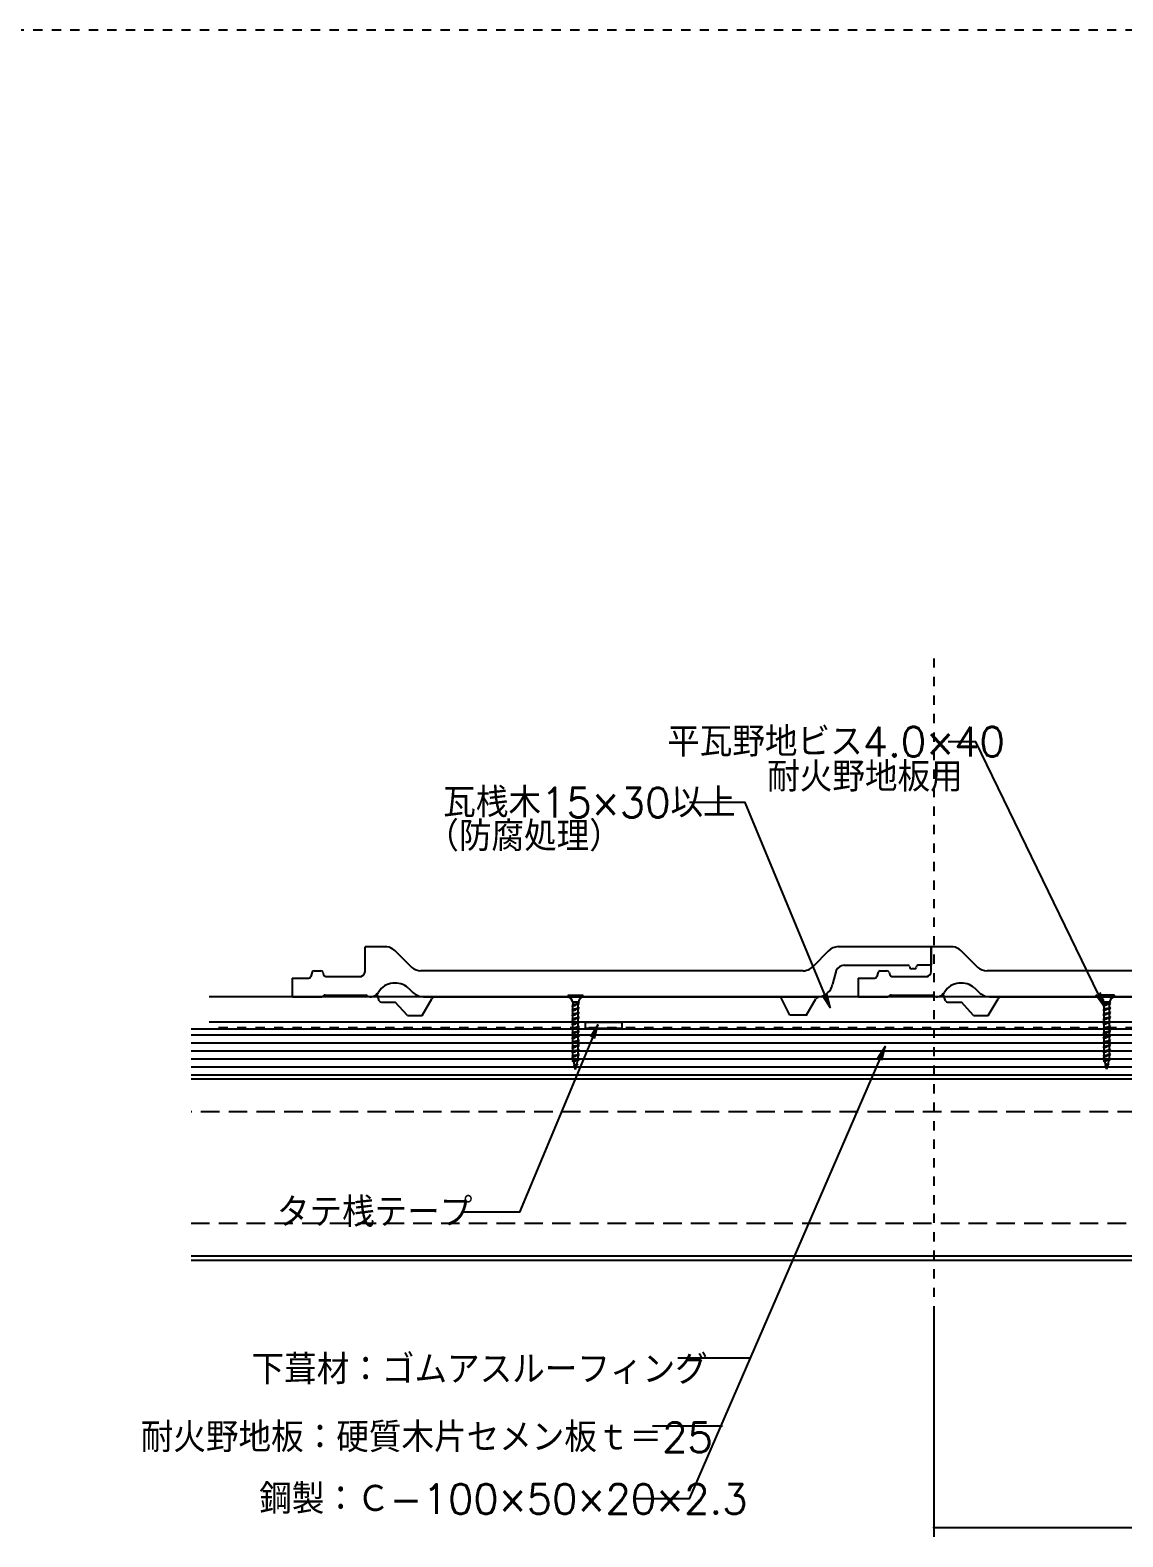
# Model space of a CAD drawing. Extents: x -1727 to 4652, y -2317 to 2357.
# Drawn here: x 3049 to 3639, y 1286 to 2100 of the extents above; entities that cross this region are included whole.
import ezdxf

# ---------------------------------------------------------------- set-up
doc = ezdxf.new("R2010")
doc.units = 0
doc.header["$LTSCALE"] = 5
doc.linetypes.add('DASHED2', pattern=[3, 2, -1])
doc.linetypes.add('DOT', pattern=[2, 1, -1])
for name, color, linetype in [('0-1', 7, 'CONTINUOUS'), ('0-2', 7, 'CONTINUOUS'), ('0-3', 7, 'CONTINUOUS'), ('0-4', 7, 'CONTINUOUS'), ('0-A', 7, 'CONTINUOUS'), ('0-F', 7, 'CONTINUOUS')]:
    doc.layers.add(name, color=color, linetype=linetype)
doc.styles.get("Standard").update_dxf_attribs({"font": 'txt.shx', "bigfont": 'extfont.shx'})

msp = doc.modelspace()

# ---------------------------------------------------------------- linework, layer by layer
at = {"layer": '0-1', "color": 3, "linetype": 'CONTINUOUS'}
for p, q in [((3145.7113, 1577.8227), (3943.4941, 1577.8227)), ((3145.7113, 1564.1539), (3943.4941, 1564.1539))]:
    msp.add_line(p, q, dxfattribs=at)
at = {"layer": '0-1', "color": 4, "linetype": 'CONTINUOUS'}
for p, q in [((3339.4912, 1578.3976), (3339.4911, 1577.6941)), ((3339.4911, 1577.6941), (3347.8326, 1577.6936)), ((3347.8327, 1578.3971), (3339.4912, 1578.3976)), ((3345.697, 1571.6472), (3341.6769, 1570.3912)), ((3345.6971, 1574.1597), (3341.6771, 1572.9037)), ((3342.2216, 1572.5892), (3341.6771, 1572.9037)), ((3342.1442, 1574.7257), (3342.1441, 1573.2697)), ((3345.1793, 1574.7255), (3342.1442, 1574.7257)), ((3342.2215, 1570.7968), (3342.2216, 1572.5892)), ((3345.1524, 1571.9616), (3345.1525, 1573.6895)), ((3345.1524, 1571.9616), (3345.697, 1571.6472)), ((3345.1526, 1574.4741), (3345.6971, 1574.1597)), ((3345.1793, 1574.7255), (3345.1792, 1574.4587)), ((3347.8326, 1577.6936), (3347.8327, 1578.3971)), ((3626.4339, 1578.5116), (3626.4339, 1577.8081)), ((3634.7754, 1578.5111), (3626.4339, 1578.5116)), ((3626.4339, 1577.8081), (3634.7754, 1577.8076)), ((3632.6397, 1571.7612), (3628.6197, 1570.5051)), ((3632.6399, 1574.2737), (3628.6198, 1573.0176)), ((3629.1644, 1572.7032), (3628.6198, 1573.0176)), ((3629.0869, 1574.8397), (3629.0868, 1573.3836)), ((3632.122, 1574.8395), (3629.0869, 1574.8397)), ((3629.1643, 1570.9107), (3629.1644, 1572.7032)), ((3632.095, 1569.5631), (3632.0951, 1571.2909)), ((3632.0952, 1572.0756), (3632.0953, 1573.8034)), ((3632.0952, 1572.0756), (3632.6397, 1571.7612)), ((3632.0953, 1574.5881), (3632.6399, 1574.2737)), ((3632.122, 1574.8395), (3632.122, 1574.5727)), ((3634.7754, 1577.8076), (3634.7754, 1578.5111)), ((3345.6966, 1564.1097), (3341.6765, 1562.8537)), ((3345.6967, 1566.6222), (3341.6767, 1565.3662)), ((3342.2212, 1565.0517), (3341.6767, 1565.3662)), ((3345.6969, 1569.1347), (3341.6768, 1567.8787)), ((3342.2214, 1567.5642), (3341.6768, 1567.8787)), ((3342.2215, 1570.0767), (3341.6769, 1570.3912)), ((3342.2211, 1563.2593), (3342.2212, 1565.0517)), ((3342.2213, 1565.7718), (3342.2214, 1567.5642)), ((3342.2214, 1568.2843), (3342.2215, 1570.0767)), ((3345.1519, 1561.9116), (3345.152, 1563.6395)), ((3345.152, 1564.4241), (3345.1521, 1566.152)), ((3345.152, 1564.4241), (3345.6966, 1564.1097)), ((3345.1521, 1566.9366), (3345.1522, 1568.6645)), ((3345.1521, 1566.9366), (3345.6967, 1566.6222)), ((3345.1523, 1569.4491), (3345.1524, 1571.177)), ((3345.1523, 1569.4491), (3345.6969, 1569.1347)), ((3632.6393, 1564.2237), (3628.6193, 1562.9676)), ((3632.6395, 1566.7362), (3628.6194, 1565.4801)), ((3629.164, 1565.1657), (3628.6194, 1565.4801)), ((3632.6396, 1569.2487), (3628.6195, 1567.9926)), ((3629.1641, 1567.6782), (3628.6195, 1567.9926)), ((3629.1642, 1570.1907), (3628.6197, 1570.5051)), ((3629.1639, 1563.3732), (3629.164, 1565.1657)), ((3629.164, 1565.8857), (3629.1641, 1567.6782)), ((3629.1641, 1568.3982), (3629.1642, 1570.1907)), ((3632.0946, 1562.0256), (3632.0947, 1563.7534)), ((3632.0947, 1564.5381), (3632.0948, 1566.2659)), ((3632.0947, 1564.5381), (3632.6393, 1564.2237)), ((3632.0949, 1567.0506), (3632.095, 1568.7784)), ((3632.0949, 1567.0506), (3632.6395, 1566.7362)), ((3632.095, 1569.5631), (3632.6396, 1569.2487)), ((3345.6962, 1556.5722), (3341.6761, 1555.3162)), ((3342.2207, 1555.0017), (3341.6761, 1555.3162)), ((3345.6963, 1559.0847), (3341.6762, 1557.8287)), ((3342.2208, 1557.5142), (3341.6762, 1557.8287)), ((3345.6964, 1561.5972), (3341.6764, 1560.3412)), ((3342.221, 1560.0267), (3341.6764, 1560.3412)), ((3342.2211, 1562.5392), (3341.6765, 1562.8537)), ((3342.2206, 1553.2093), (3342.2207, 1555.0017)), ((3342.2207, 1555.7218), (3342.2208, 1557.5142)), ((3342.2209, 1558.2343), (3342.221, 1560.0267)), ((3342.221, 1560.7468), (3342.2211, 1562.5392)), ((3345.1514, 1554.3741), (3345.1515, 1556.102)), ((3345.1516, 1556.8866), (3345.1517, 1558.6145)), ((3345.1516, 1556.8866), (3345.6962, 1556.5722)), ((3345.1517, 1559.3991), (3345.1518, 1561.127)), ((3345.1517, 1559.3991), (3345.6963, 1559.0847)), ((3345.1519, 1561.9116), (3345.6964, 1561.5972)), ((3632.6389, 1556.6862), (3628.6188, 1555.4301)), ((3629.1634, 1555.1157), (3628.6188, 1555.4301)), ((3632.639, 1559.1987), (3628.619, 1557.9426)), ((3629.1636, 1557.6282), (3628.619, 1557.9426)), ((3632.6392, 1561.7112), (3628.6191, 1560.4551)), ((3629.1637, 1560.1407), (3628.6191, 1560.4551)), ((3629.1638, 1562.6532), (3628.6193, 1562.9676)), ((3629.1633, 1553.3232), (3629.1634, 1555.1157)), ((3629.1635, 1555.8357), (3629.1636, 1557.6282)), ((3629.1636, 1558.3482), (3629.1637, 1560.1407)), ((3629.1637, 1560.8607), (3629.1638, 1562.6532)), ((3632.0942, 1554.4881), (3632.0943, 1556.2159)), ((3632.0943, 1557.0006), (3632.0944, 1558.7284)), ((3632.0943, 1557.0006), (3632.6389, 1556.6862)), ((3632.0945, 1559.5131), (3632.0946, 1561.2409)), ((3632.0945, 1559.5131), (3632.639, 1559.1987)), ((3632.0946, 1562.0256), (3632.6392, 1561.7112)), ((3345.6957, 1549.0347), (3341.6757, 1547.7787)), ((3342.2203, 1547.4642), (3341.6757, 1547.7787)), ((3345.6959, 1551.5472), (3341.6758, 1550.2912)), ((3342.2204, 1549.9767), (3341.6758, 1550.2912)), ((3345.696, 1554.0597), (3341.676, 1552.8037)), ((3342.2205, 1552.4892), (3341.676, 1552.8037)), ((3342.2202, 1545.6718), (3342.2203, 1547.4642)), ((3342.2203, 1548.1843), (3342.2204, 1549.9767)), ((3342.2204, 1550.6968), (3342.2205, 1552.4892)), ((3345.151, 1546.8366), (3345.1511, 1548.5645)), ((3345.151, 1546.8366), (3345.6956, 1546.5222)), ((3345.1512, 1549.3491), (3345.1513, 1551.077)), ((3345.1512, 1549.3491), (3345.6957, 1549.0347)), ((3345.1513, 1551.8616), (3345.1514, 1553.5895)), ((3345.1513, 1551.8616), (3345.6959, 1551.5472)), ((3345.1514, 1554.3741), (3345.696, 1554.0597)), ((3632.6385, 1549.1487), (3628.6184, 1547.8926)), ((3629.163, 1547.5782), (3628.6184, 1547.8926)), ((3632.6386, 1551.6612), (3628.6186, 1550.4051)), ((3629.1631, 1550.0907), (3628.6186, 1550.4051)), ((3632.6388, 1554.1737), (3628.6187, 1552.9176)), ((3629.1633, 1552.6032), (3628.6187, 1552.9176)), ((3629.1629, 1545.7857), (3629.163, 1547.5782)), ((3629.163, 1548.2982), (3629.1631, 1550.0907)), ((3629.1632, 1550.8107), (3629.1633, 1552.6032)), ((3632.0938, 1546.9506), (3632.0939, 1548.6784)), ((3632.0938, 1546.9506), (3632.6383, 1546.6362)), ((3632.0939, 1549.4631), (3632.094, 1551.1909)), ((3632.0939, 1549.4631), (3632.6385, 1549.1487)), ((3632.094, 1551.9756), (3632.0941, 1553.7034)), ((3632.094, 1551.9756), (3632.6386, 1551.6612)), ((3632.0942, 1554.4881), (3632.6388, 1554.1737)), ((3345.6956, 1546.5222), (3341.6755, 1545.2662)), ((3342.2201, 1544.9517), (3341.6755, 1545.2662)), ((3345.6955, 1544.0097), (3341.8507, 1542.8617)), ((3342.662, 1542.5871), (3341.8507, 1542.8617)), ((3342.2201, 1544.3598), (3342.2201, 1544.9517)), ((3342.4828, 1543.3058), (3342.2201, 1544.3598)), ((3344.7676, 1541.1751), (3342.5996, 1540.5714)), ((3343.1912, 1540.4854), (3342.5996, 1540.5714)), ((3343.0803, 1540.9089), (3342.6619, 1542.5923)), ((3343.6852, 1538.4823), (3343.1857, 1540.4862)), ((3343.6852, 1538.4823), (3344.2634, 1540.801)), ((3344.3907, 1541.3116), (3344.9309, 1543.4774)), ((3345.1509, 1544.3241), (3345.151, 1546.052)), ((3345.1509, 1544.3241), (3345.6955, 1544.0097)), ((3632.6383, 1546.6362), (3628.6183, 1545.3801)), ((3629.1629, 1545.0657), (3628.6183, 1545.3801)), ((3632.6382, 1544.1237), (3628.7935, 1542.9757)), ((3629.6047, 1542.701), (3628.7935, 1542.9757)), ((3629.1628, 1544.4738), (3629.1629, 1545.0657)), ((3629.4256, 1543.4197), (3629.1628, 1544.4738)), ((3631.7104, 1541.2891), (3629.5424, 1540.6854)), ((3630.134, 1540.5993), (3629.5424, 1540.6854)), ((3630.023, 1541.0229), (3629.6047, 1542.7063)), ((3630.6279, 1538.5963), (3630.1284, 1540.6001)), ((3630.6279, 1538.5963), (3631.2062, 1540.915)), ((3631.3335, 1541.4255), (3631.8736, 1543.5913)), ((3632.0936, 1544.4381), (3632.0937, 1546.1659)), ((3632.0936, 1544.4381), (3632.6382, 1544.1237))]:
    msp.add_line(p, q, dxfattribs=at)
at = {"layer": '0-1', "color": 7, "linetype": 'DOT'}
for p, q in [((4005.8071, 1560.9764), (3145.7113, 1560.9764)), ((3145.7113, 1560.4355), (3901.4149, 1560.4355))]:
    msp.add_line(p, q, dxfattribs=at)
at = {"layer": '0-1', "color": 7, "linetype": 'CONTINUOUS'}
msp.add_lwpolyline([(3348.8454, 1560.8183), (3368.8454, 1560.8183), (3368.8454, 1563.8183), (3348.8454, 1563.8183), (3348.8454, 1560.8183)], close=True, dxfattribs=at)
at = {"layer": '0-1', "color": 4, "linetype": 'CONTINUOUS'}
for centre, radius, start, end in [((3338.4222, 1574.0689), 3.7795, 10.0074, 73.571), ((3342.9881, 1571.7117), 1.7719, 113.7641, 137.7234), ((3342.4914, 1572.5945), 0.2698, 118.1563, 181.1131), ((3348.9647, 1551.8075), 20.1563, 105.2025, 109.3869), ((3348.9649, 1554.32), 20.1563, 105.2025, 109.3869), ((3336.7239, 1593.3172), 21.2472, 285.394, 289.1117), ((3339.8831, 1584.8377), 14.0999, 285.6178, 291.0819), ((3339.8833, 1587.3502), 14.0999, 285.6178, 291.0819), ((3349.7981, 1555.6325), 18.641, 104.6057, 109.1586), ((3344.8198, 1571.9865), 0.3335, 293.8889, 355.7313), ((3344.82, 1574.499), 0.3335, 293.8889, 355.7313), ((3344.805, 1572.1298), 1.0142, 286.7535, 331.5848), ((3344.8051, 1574.6423), 1.0142, 286.7535, 331.5848), ((3348.9012, 1574.0683), 3.7795, 106.4227, 169.9863), ((3625.3649, 1574.1829), 3.7795, 10.0074, 73.571), ((3629.9308, 1571.8257), 1.7719, 113.7641, 137.7234), ((3629.4341, 1572.7084), 0.2698, 118.1563, 181.1131), ((3635.9075, 1551.9214), 20.1563, 105.2025, 109.3869), ((3635.9076, 1554.4339), 20.1563, 105.2025, 109.3869), ((3623.6666, 1593.4312), 21.2472, 285.394, 289.1117), ((3626.8259, 1584.9517), 14.0999, 285.6178, 291.0819), ((3626.826, 1587.4642), 14.0999, 285.6178, 291.0819), ((3636.7407, 1553.234), 18.641, 104.6057, 109.1586), ((3636.7409, 1555.7465), 18.641, 104.6057, 109.1586), ((3631.7626, 1572.1004), 0.3335, 293.8889, 355.7313), ((3631.7627, 1574.6129), 0.3335, 293.8889, 355.7313), ((3631.7477, 1572.2438), 1.0142, 286.7535, 331.5848), ((3631.7479, 1574.7563), 1.0142, 286.7535, 331.5848), ((3635.8439, 1574.1823), 3.7795, 106.4227, 169.9863), ((3342.9875, 1561.6617), 1.7719, 113.7641, 137.7234), ((3342.9877, 1564.1742), 1.7719, 113.7641, 137.7234), ((3342.9878, 1566.6867), 1.7719, 113.7641, 137.7234), ((3342.9879, 1569.1992), 1.7719, 113.7641, 137.7234), ((3342.4909, 1565.057), 0.2698, 118.1563, 181.1131), ((3342.4911, 1567.5695), 0.2698, 118.1563, 181.1131), ((3342.4912, 1570.082), 0.2698, 118.1563, 181.1131), ((3348.9643, 1544.27), 20.1563, 105.2025, 109.3869), ((3348.9644, 1546.7825), 20.1563, 105.2025, 109.3869), ((3348.9646, 1549.295), 20.1563, 105.2025, 109.3869), ((3336.7233, 1583.2672), 21.2472, 285.394, 289.1117), ((3336.7234, 1585.7797), 21.2472, 285.394, 289.1117), ((3336.7236, 1588.2922), 21.2472, 285.394, 289.1117), ((3336.7237, 1590.8047), 21.2472, 285.394, 289.1117), ((3339.8827, 1577.3002), 14.0999, 285.6178, 291.0819), ((3339.8828, 1579.8127), 14.0999, 285.6178, 291.0819), ((3339.883, 1582.3252), 14.0999, 285.6178, 291.0819), ((3349.7976, 1545.5825), 18.641, 104.6057, 109.1586), ((3349.7977, 1548.095), 18.641, 104.6057, 109.1586), ((3349.7978, 1550.6075), 18.641, 104.6057, 109.1586), ((3349.798, 1553.12), 18.641, 104.6057, 109.1586), ((3344.8194, 1564.449), 0.3335, 293.8889, 355.7313), ((3344.8196, 1566.9615), 0.3335, 293.8889, 355.7313), ((3344.8197, 1569.474), 0.3335, 293.8889, 355.7313), ((3344.8046, 1564.5923), 1.0142, 286.7535, 331.5848), ((3344.8047, 1567.1048), 1.0142, 286.7535, 331.5848), ((3344.8049, 1569.6173), 1.0142, 286.7535, 331.5848), ((3629.9303, 1561.7757), 1.7719, 113.7641, 137.7234), ((3629.9304, 1564.2882), 1.7719, 113.7641, 137.7234), ((3629.9305, 1566.8007), 1.7719, 113.7641, 137.7234), ((3629.9307, 1569.3132), 1.7719, 113.7641, 137.7234), ((3629.4337, 1565.1709), 0.2698, 118.1563, 181.1131), ((3629.4338, 1567.6834), 0.2698, 118.1563, 181.1131), ((3629.434, 1570.1959), 0.2698, 118.1563, 181.1131), ((3635.907, 1544.3839), 20.1563, 105.2025, 109.3869), ((3635.9072, 1546.8964), 20.1563, 105.2025, 109.3869), ((3635.9073, 1549.4089), 20.1563, 105.2025, 109.3869), ((3623.666, 1583.3812), 21.2472, 285.394, 289.1117), ((3623.6662, 1585.8937), 21.2472, 285.394, 289.1117), ((3623.6663, 1588.4062), 21.2472, 285.394, 289.1117), ((3623.6665, 1590.9187), 21.2472, 285.394, 289.1117), ((3626.8254, 1577.4142), 14.0999, 285.6178, 291.0819), ((3626.8256, 1579.9267), 14.0999, 285.6178, 291.0819), ((3626.8257, 1582.4392), 14.0999, 285.6178, 291.0819), ((3636.7403, 1545.6965), 18.641, 104.6057, 109.1586), ((3636.7404, 1548.209), 18.641, 104.6057, 109.1586), ((3636.7406, 1550.7215), 18.641, 104.6057, 109.1586), ((3631.7622, 1564.5629), 0.3335, 293.8889, 355.7313), ((3631.7623, 1567.0754), 0.3335, 293.8889, 355.7313), ((3631.7624, 1569.5879), 0.3335, 293.8889, 355.7313), ((3631.7473, 1564.7063), 1.0142, 286.7535, 331.5848), ((3631.7475, 1567.2188), 1.0142, 286.7535, 331.5848), ((3631.7476, 1569.7313), 1.0142, 286.7535, 331.5848), ((3342.9871, 1554.1242), 1.7719, 113.7641, 137.7234), ((3342.9872, 1556.6367), 1.7719, 113.7641, 137.7234), ((3342.9874, 1559.1492), 1.7719, 113.7641, 137.7234), ((3342.4904, 1555.007), 0.2698, 118.1563, 181.1131), ((3342.4905, 1557.5195), 0.2698, 118.1563, 181.1131), ((3342.4907, 1560.032), 0.2698, 118.1563, 181.1131), ((3342.4908, 1562.5445), 0.2698, 118.1563, 181.1131), ((3348.9639, 1536.7325), 20.1563, 105.2025, 109.3869), ((3348.964, 1539.245), 20.1563, 105.2025, 109.3869), ((3348.9642, 1541.7575), 20.1563, 105.2025, 109.3869), ((3336.7229, 1575.7297), 21.2472, 285.394, 289.1117), ((3336.723, 1578.2422), 21.2472, 285.394, 289.1117), ((3336.7232, 1580.7547), 21.2472, 285.394, 289.1117), ((3339.8823, 1569.7627), 14.0999, 285.6178, 291.0819), ((3339.8824, 1572.2752), 14.0999, 285.6178, 291.0819), ((3339.8826, 1574.7877), 14.0999, 285.6178, 291.0819), ((3349.7971, 1538.045), 18.641, 104.6057, 109.1586), ((3349.7973, 1540.5575), 18.641, 104.6057, 109.1586), ((3349.7974, 1543.07), 18.641, 104.6057, 109.1586), ((3344.819, 1556.9115), 0.3335, 293.8889, 355.7313), ((3344.8191, 1559.424), 0.3335, 293.8889, 355.7313), ((3344.8193, 1561.9365), 0.3335, 293.8889, 355.7313), ((3344.8042, 1557.0548), 1.0142, 286.7535, 331.5848), ((3344.8043, 1559.5673), 1.0142, 286.7535, 331.5848), ((3344.8044, 1562.0798), 1.0142, 286.7535, 331.5848), ((3629.9298, 1554.2382), 1.7719, 113.7641, 137.7234), ((3629.93, 1556.7507), 1.7719, 113.7641, 137.7234), ((3629.9301, 1559.2632), 1.7719, 113.7641, 137.7234), ((3629.4331, 1555.1209), 0.2698, 118.1563, 181.1131), ((3629.4333, 1557.6334), 0.2698, 118.1563, 181.1131), ((3629.4334, 1560.1459), 0.2698, 118.1563, 181.1131), ((3629.4335, 1562.6584), 0.2698, 118.1563, 181.1131), ((3635.9066, 1536.8464), 20.1563, 105.2025, 109.3869), ((3635.9068, 1539.3589), 20.1563, 105.2025, 109.3869), ((3635.9069, 1541.8714), 20.1563, 105.2025, 109.3869), ((3623.6656, 1575.8437), 21.2472, 285.394, 289.1117), ((3623.6658, 1578.3562), 21.2472, 285.394, 289.1117), ((3623.6659, 1580.8687), 21.2472, 285.394, 289.1117), ((3626.825, 1569.8767), 14.0999, 285.6178, 291.0819), ((3626.8252, 1572.3892), 14.0999, 285.6178, 291.0819), ((3626.8253, 1574.9017), 14.0999, 285.6178, 291.0819), ((3636.7399, 1538.159), 18.641, 104.6057, 109.1586), ((3636.74, 1540.6715), 18.641, 104.6057, 109.1586), ((3636.7402, 1543.184), 18.641, 104.6057, 109.1586), ((3631.7617, 1557.0254), 0.3335, 293.8889, 355.7313), ((3631.7619, 1559.5379), 0.3335, 293.8889, 355.7313), ((3631.762, 1562.0504), 0.3335, 293.8889, 355.7313), ((3631.7469, 1557.1688), 1.0142, 286.7535, 331.5848), ((3631.747, 1559.6813), 1.0142, 286.7535, 331.5848), ((3631.7472, 1562.1938), 1.0142, 286.7535, 331.5848), ((3342.9867, 1546.5867), 1.7719, 113.7641, 137.7234), ((3342.9868, 1549.0992), 1.7719, 113.7641, 137.7234), ((3342.987, 1551.6117), 1.7719, 113.7641, 137.7234), ((3342.49, 1547.4695), 0.2698, 118.1563, 181.1131), ((3342.4901, 1549.982), 0.2698, 118.1563, 181.1131), ((3342.4902, 1552.4945), 0.2698, 118.1563, 181.1131), ((3348.9635, 1529.195), 20.1563, 105.2025, 109.3869), ((3348.9636, 1531.7075), 20.1563, 105.2025, 109.3869), ((3348.9637, 1534.22), 20.1563, 105.2025, 109.3869), ((3336.7225, 1568.1922), 21.2472, 285.394, 289.1117), ((3336.7226, 1570.7047), 21.2472, 285.394, 289.1117), ((3336.7228, 1573.2172), 21.2472, 285.394, 289.1117), ((3339.8819, 1562.2252), 14.0999, 285.6178, 291.0819), ((3339.882, 1564.7377), 14.0999, 285.6178, 291.0819), ((3339.8822, 1567.2502), 14.0999, 285.6178, 291.0819), ((3349.7967, 1530.5075), 18.641, 104.6057, 109.1586), ((3349.7969, 1533.02), 18.641, 104.6057, 109.1586), ((3349.797, 1535.5325), 18.641, 104.6057, 109.1586), ((3344.8184, 1546.8615), 0.3335, 293.8889, 355.7313), ((3344.8186, 1549.374), 0.3335, 293.8889, 355.7313), ((3344.8187, 1551.8865), 0.3335, 293.8889, 355.7313), ((3344.8189, 1554.399), 0.3335, 293.8889, 355.7313), ((3344.8037, 1549.5173), 1.0142, 286.7535, 331.5848), ((3344.8039, 1552.0298), 1.0142, 286.7535, 331.5848), ((3344.804, 1554.5423), 1.0142, 286.7535, 331.5848), ((3629.9294, 1546.7007), 1.7719, 113.7641, 137.7234), ((3629.9296, 1549.2132), 1.7719, 113.7641, 137.7234), ((3629.9297, 1551.7257), 1.7719, 113.7641, 137.7234), ((3629.4327, 1547.5834), 0.2698, 118.1563, 181.1131), ((3629.4328, 1550.0959), 0.2698, 118.1563, 181.1131), ((3629.433, 1552.6084), 0.2698, 118.1563, 181.1131), ((3635.9062, 1529.3089), 20.1563, 105.2025, 109.3869), ((3635.9063, 1531.8214), 20.1563, 105.2025, 109.3869), ((3635.9065, 1534.3339), 20.1563, 105.2025, 109.3869), ((3623.6652, 1568.3062), 21.2472, 285.394, 289.1117), ((3623.6654, 1570.8187), 21.2472, 285.394, 289.1117), ((3623.6655, 1573.3312), 21.2472, 285.394, 289.1117), ((3626.8246, 1562.3392), 14.0999, 285.6178, 291.0819), ((3626.8248, 1564.8517), 14.0999, 285.6178, 291.0819), ((3626.8249, 1567.3642), 14.0999, 285.6178, 291.0819), ((3636.7395, 1530.6215), 18.641, 104.6057, 109.1586), ((3636.7396, 1533.134), 18.641, 104.6057, 109.1586), ((3636.7397, 1535.6465), 18.641, 104.6057, 109.1586), ((3631.7612, 1546.9754), 0.3335, 293.8889, 355.7313), ((3631.7613, 1549.4879), 0.3335, 293.8889, 355.7313), ((3631.7615, 1552.0004), 0.3335, 293.8889, 355.7313), ((3631.7616, 1554.5129), 0.3335, 293.8889, 355.7313), ((3631.7465, 1549.6313), 1.0142, 286.7535, 331.5848), ((3631.7466, 1552.1438), 1.0142, 286.7535, 331.5848), ((3631.7468, 1554.6563), 1.0142, 286.7535, 331.5848), ((3342.9866, 1544.0742), 1.7719, 113.7641, 137.7234), ((3343.1543, 1541.6781), 1.7607, 112.3772, 137.7616), ((3342.4898, 1544.957), 0.2698, 118.1563, 181.1131), ((3348.9633, 1526.6825), 20.1563, 105.2025, 109.3869), ((3336.7223, 1565.6797), 21.2472, 285.394, 289.1117), ((3340.3445, 1553.8441), 10.7529, 281.4765, 288.0573), ((3343.657, 1539.5767), 1.4517, 113.4088, 136.7519), ((3342.9317, 1542.5923), 0.2698, 119.1648, 181.1131), ((3278.4279, 1759.2581), 225.8005, 286.5639, 286.7967), ((3344.4721, 1537.7351), 3.4656, 103.256, 113.6788), ((3343.8613, 1539.2932), 1.3709, 97.3769, 119.5481), ((3339.615, 1556.7238), 16.1352, 284.5826, 288.0299), ((3339.8816, 1557.2002), 14.0999, 285.6178, 291.0819), ((3339.8817, 1559.7127), 14.0999, 285.6178, 291.0819), ((3349.7964, 1525.4825), 18.641, 104.6057, 109.1586), ((3349.7966, 1527.995), 18.641, 104.6057, 109.1586), ((3342.7337, 1545.5646), 5.0032, 280.9647, 287.8038), ((3343.5888, 1542.2371), 1.5866, 295.1637, 317.9864), ((3412.2343, 1593.3351), 85.2785, 217.5339, 217.7084), ((3344.8183, 1544.349), 0.3335, 293.8889, 355.7313), ((3344.8035, 1544.4923), 1.0142, 286.7535, 331.5848), ((3344.8036, 1547.0048), 1.0142, 286.7535, 331.5848), ((3629.9293, 1544.1882), 1.7719, 113.7641, 137.7234), ((3630.097, 1541.7921), 1.7607, 112.3772, 137.7616), ((3629.4326, 1545.0709), 0.2698, 118.1563, 181.1131), ((3635.9061, 1526.7964), 20.1563, 105.2025, 109.3869), ((3623.6651, 1565.7937), 21.2472, 285.394, 289.1117), ((3627.2872, 1553.9581), 10.7529, 281.4765, 288.0573), ((3630.5998, 1539.6907), 1.4517, 113.4088, 136.7519), ((3629.8744, 1542.7063), 0.2698, 119.1648, 181.1131), ((3565.3706, 1759.3721), 225.8005, 286.5639, 286.7967), ((3631.4148, 1537.849), 3.4656, 103.256, 113.6788), ((3630.804, 1539.4072), 1.3709, 97.3769, 119.5481), ((3626.5577, 1556.8378), 16.1352, 284.5826, 288.0299), ((3626.8243, 1557.3142), 14.0999, 285.6178, 291.0819), ((3626.8245, 1559.8267), 14.0999, 285.6178, 291.0819), ((3636.7392, 1525.5965), 18.641, 104.6057, 109.1586), ((3636.7393, 1528.109), 18.641, 104.6057, 109.1586), ((3629.6764, 1545.6785), 5.0032, 280.9647, 287.8038), ((3630.5315, 1542.3511), 1.5866, 295.1637, 317.9864), ((3699.177, 1593.4491), 85.2785, 217.5339, 217.7084), ((3631.761, 1544.4629), 0.3335, 293.8889, 355.7313), ((3631.7462, 1544.6063), 1.0142, 286.7535, 331.5848), ((3631.7463, 1547.1188), 1.0142, 286.7535, 331.5848)]:
    msp.add_arc(centre, radius, start, end, dxfattribs=at)
at = {"layer": '0-2', "color": 2, "linetype": 'CONTINUOUS'}
for p, q in [((3229.9408, 1591.3738), (3229.9408, 1604.736)), ((3241.7959, 1604.736), (3229.9408, 1604.736)), ((3485.5075, 1604.8135), (3535.7518, 1604.8135)), ((3547.607, 1604.736), (3535.7518, 1604.736)), ((3535.7518, 1591.3738), (3535.7518, 1604.736)), ((3535.8176, 1604.715), (3535.8176, 1594.8039)), ((3245.6832, 1603.0045), (3255.1787, 1593.5535)), ((3480.1672, 1602.3811), (3471.9317, 1594.0884)), ((3551.4942, 1603.0045), (3560.9898, 1593.5535)), ((3190.5917, 1587.7149), (3190.5917, 1577.8301)), ((3190.5917, 1587.7149), (3199.5964, 1587.7149)), ((3201.3353, 1591.0344), (3200.6496, 1588.6076)), ((3202.4638, 1591.8188), (3206.0727, 1591.8188)), ((3207.1855, 1591.0344), (3207.5784, 1589.6636)), ((3208.7745, 1588.6705), (3228.2679, 1588.6705)), ((3466.5634, 1591.7427), (3260.1625, 1591.7427)), ((3484.4898, 1591.8468), (3482.4427, 1584.4752)), ((3488.6737, 1594.7865), (3523.24, 1594.7865)), ((3496.4028, 1587.7149), (3505.4075, 1587.7149)), ((3496.4028, 1587.7149), (3496.4028, 1577.8301)), ((3507.1463, 1591.0344), (3506.4607, 1588.6076)), ((3508.2748, 1591.8188), (3511.8837, 1591.8188)), ((3512.9966, 1591.0344), (3513.3894, 1589.6636)), ((3514.5855, 1588.6705), (3534.079, 1588.6705)), ((3524.0281, 1594.2767), (3524.2317, 1593.5917)), ((3526.6692, 1592.8286), (3525.2394, 1592.8286)), ((3527.8008, 1594.2119), (3527.6241, 1593.5917)), ((3535.8176, 1594.8039), (3528.2924, 1594.8039)), ((3772.3745, 1591.7427), (3565.9736, 1591.7427)), ((3237.6438, 1575.5965), (3236.2509, 1579.8108)), ((3253.267, 1582.5961), (3255.8407, 1580.0967)), ((3543.4548, 1575.5965), (3542.062, 1579.8108)), ((3559.078, 1582.5961), (3561.6518, 1580.0967)), ((3190.7658, 1577.7438), (3206.411, 1577.7438)), ((3208.4113, 1578.6464), (3230.9203, 1578.6464)), ((3238.8559, 1574.8184), (3246.274, 1574.8184)), ((3252.8191, 1567.6459), (3246.274, 1574.8184)), ((3260.7768, 1567.6459), (3266.0457, 1576.678)), ((3261.5214, 1577.7438), (3474.9035, 1577.7438)), ((3459.4444, 1567.7304), (3454.3221, 1577.8234)), ((3468.2223, 1567.6486), (3473.3832, 1576.5891)), ((3496.5768, 1577.7438), (3512.222, 1577.7438)), ((3514.2224, 1578.6464), (3536.7314, 1578.6464)), ((3544.667, 1574.8184), (3552.085, 1574.8184)), ((3558.6302, 1567.6459), (3552.085, 1574.8184)), ((3566.5879, 1567.6459), (3571.8568, 1576.678)), ((3567.3324, 1577.7438), (3780.7146, 1577.7438)), ((3252.8191, 1567.6459), (3260.7768, 1567.6459)), ((3468.2696, 1567.7304), (3459.4444, 1567.7304)), ((3558.6302, 1567.6459), (3566.5879, 1567.6459))]:
    msp.add_line(p, q, dxfattribs=at)
for centre, radius, start, end in [((3240.6295, 1596.8868), 7.9354, 47.6136, 81.5477), ((3485.904, 1596.8648), 7.9586, 92.8551, 136.1225), ((3546.4406, 1596.8868), 7.9354, 47.6136, 81.5477), ((3199.375, 1589.0714), 1.3563, 279.3936, 340.0066), ((3202.5668, 1590.4704), 1.3545, 94.6967, 155.3956), ((3205.954, 1590.4705), 1.3545, 24.6042, 85.3077), ((3208.8846, 1590.02), 1.354, 195.2621, 265.3338), ((3227.2288, 1591.378), 2.712, 275.6876, 359.911), ((3260.2011, 1599.6123), 7.8698, 230.3435, 269.7193), ((3466.3189, 1599.5969), 7.8561, 271.7835, 298.3869), ((3466.2463, 1599.7397), 8.0162, 298.3583, 315.1724), ((3489.0895, 1589.7476), 5.0561, 94.7176, 155.4691), ((3505.1861, 1589.0714), 1.3563, 279.3936, 340.0066), ((3508.3779, 1590.4704), 1.3545, 94.6967, 155.3956), ((3511.765, 1590.4705), 1.3545, 24.6042, 85.3077), ((3514.6957, 1590.02), 1.354, 195.2621, 265.3338), ((3523.2035, 1593.8967), 0.9079, 24.7452, 87.6957), ((3525.342, 1594.0008), 1.1833, 200.2286, 265.0267), ((3526.5214, 1593.9927), 1.1734, 277.237, 340.0187), ((3528.6496, 1593.9003), 0.9034, 94.6845, 157.8226), ((3533.0399, 1591.378), 2.712, 275.6876, 359.911), ((3566.0121, 1599.6123), 7.8698, 230.3435, 269.7193), ((3232.9362, 1582.783), 5.0383, 274.6278, 328.4766), ((3245.4014, 1575.8081), 9.2519, 92.9199, 152.02), ((3246.1698, 1573.8635), 11.2529, 50.8982, 96.3246), ((3261.5239, 1585.7837), 8.0399, 225.0191, 269.982), ((3474.4673, 1585.8417), 8.0916, 273.0906, 350.2777), ((3538.7472, 1582.783), 5.0383, 274.6278, 328.4766), ((3551.2124, 1575.8081), 9.2519, 92.9199, 152.02), ((3551.9808, 1573.8635), 11.2529, 50.8982, 96.3246), ((3567.3349, 1585.7837), 8.0399, 225.0191, 269.982), ((3206.3743, 1579.1345), 1.3912, 270.5608, 317.5045), ((3208.4285, 1577.2472), 1.3994, 90.7027, 137.3587), ((3230.1516, 1576.9762), 1.6842, 39.6692, 80.9986), ((3232.8909, 1581.2531), 3.5119, 245.7412, 275.1431), ((3238.8583, 1576.2021), 1.3571, 206.5019, 269.9002), ((3268.1981, 1575.025), 2.7139, 90.0708, 142.4764), ((3474.5113, 1575.834), 1.3576, 90.085, 146.2039), ((3512.1854, 1579.1345), 1.3912, 270.5608, 317.5045), ((3514.2395, 1577.2472), 1.3994, 90.7027, 137.3587), ((3535.9627, 1576.9762), 1.6842, 39.6692, 80.9986), ((3538.702, 1581.2531), 3.5119, 245.7412, 275.1431), ((3544.6694, 1576.2021), 1.3571, 206.5019, 269.9002), ((3574.0092, 1575.025), 2.7139, 90.0708, 142.4764)]:
    msp.add_arc(centre, radius, start, end, dxfattribs=at)
at = {"layer": '0-3', "color": 7, "linetype": 'CONTINUOUS'}
for p, q in [((3537.2366, 1408.2196), (3537.2366, 1290.9736)), ((3437.5606, 1382.4563), (3398.8823, 1382.4563)), ((3423.1291, 1345.6921), (3385.3, 1345.6921)), ((3537.2366, 1290.9736), (3843.2366, 1290.9736))]:
    msp.add_line(p, q, dxfattribs=at)
for points in [[(3629.1644, 1572.7032), (3559.8683, 1715.5006), (3544.8683, 1715.5006)], [(3481.1554, 1571.9656), (3435.2048, 1682.6646), (3405.2048, 1682.6646)], [(3477.1255, 1578.4133), (3481.1554, 1571.9656), (3479.4345, 1579.3718)], [(3624.7654, 1578.9049), (3629.1644, 1572.7032), (3627.0146, 1579.9964)], [(3355.7008, 1562.5233), (3313.3684, 1461.3147), (3283.3684, 1461.3147)], [(3353.9599, 1555.1218), (3355.7008, 1562.5233), (3351.6535, 1556.0865)], [(3510.9517, 1550.8333), (3405.0017, 1306.3823), (3375.0017, 1306.3823)], [(3509.1161, 1543.4548), (3510.9517, 1550.8333), (3506.8223, 1544.449)]]:
    msp.add_lwpolyline(points, dxfattribs=at)
at = {"layer": '0-3', "color": 7}
msp.add_point((3537.2366, 1290.9736), dxfattribs=at)
at = {"layer": '0-4', "color": 3, "linetype": 'CONTINUOUS'}
for p, q in [((3136.0089, 1560.4747), (4041.4307, 1560.4747)), ((4041.4307, 1556.9572), (3136.0089, 1556.9572)), ((4041.4307, 1552.6607), (3136.0089, 1552.6607)), ((4041.4307, 1548.3642), (3136.0089, 1548.3642)), ((4041.4307, 1544.0677), (3136.0089, 1544.0677)), ((4041.4307, 1539.7712), (3136.0089, 1539.7712)), ((3136.0089, 1535.4747), (4041.4307, 1535.4747))]:
    msp.add_line(p, q, dxfattribs=at)
at = {"layer": '0-4', "color": 4, "linetype": 'CONTINUOUS'}
for p, q in [((3136.0089, 1535.4747), (4016.8324, 1535.4747)), ((3931.3211, 1533.1752), (3136.0089, 1533.1752)), ((3931.3211, 1533.1752), (3136.0089, 1533.1752)), ((3136.0089, 1437.7747), (3931.3211, 1437.7747)), ((3136.0089, 1435.4747), (3931.3211, 1435.4747))]:
    msp.add_line(p, q, dxfattribs=at)
at = {"layer": '0-4', "color": 4, "linetype": 'DASHED2'}
for p, q in [((3931.3211, 1515.4743), (3136.0089, 1515.4743)), ((3136.0089, 1455.4747), (3931.3211, 1455.4747))]:
    msp.add_line(p, q, dxfattribs=at)
at = {"layer": '0-A', "color": 7, "linetype": 'DOT'}
msp.add_line((4635.7424, 2100), (-1726.8095, 2100), dxfattribs=at)
at = {"layer": '0-F', "color": 1, "linetype": 'DOT'}
msp.add_line((3537.2366, 1760.5462), (3537.2366, 1285.9095), dxfattribs=at)

# ---------------------------------------------------------------- texts
at = {"layer": '0-3', "color": 7}
for s, p in [('平瓦野地ビス4.0×40', (3393.1683, 1707.5006)), ('耐火野地板用', (3447.2006, 1688.562)), ('瓦桟木15×30以上', (3272.2048, 1674.6646)), ('（防腐処理）', (3263.0505, 1656.4697)), ('タテ桟テープ', (3182.3684, 1453.3147)), ('下葺材：ゴムアスルーフィング', (3168.6785, 1368.3811)), ('耐火野地板：硬質木片セメン板ｔ＝25', (3108.8158, 1331.6776)), ('鋼製：Ｃ-100×50×20×2.3', (3172.8017, 1298.3823))]:
    msp.add_text(s, height=16, dxfattribs=at).set_placement(p)

doc.saveas('drawing.dxf')
